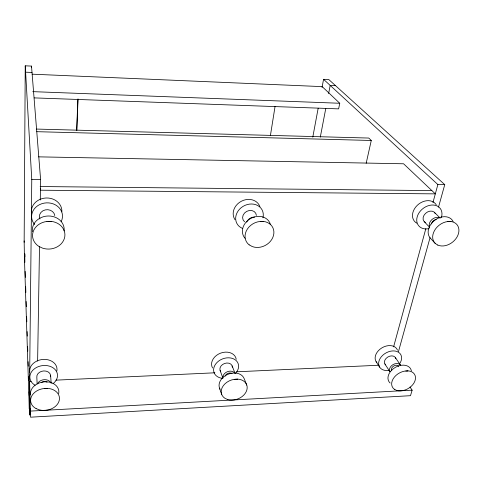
<?xml version="1.0" encoding="UTF-8"?>
<svg xmlns="http://www.w3.org/2000/svg" width="483" height="483" viewBox="0 0 483 483"><rect width="100%" height="100%" fill="white"/><g stroke="black" fill="none" stroke-linecap="round" stroke-linejoin="round"><path stroke-width="0.72" d="M24.15 242.297L25.237 65.815L31.51 66.099L40.608 179.634L40.27 200.01M24.416 257.312L24.156 240.89M31.498 67.608L31.51 66.099M30.664 408.817L29.288 408.89L31.769 179.525L25.237 65.815M29.934 409.433L29.868 415.126L29.572 406.094M31.093 381.292L29.59 381.359L30.532 417.185L410.496 395.686L412.126 390.167L410.025 387.034M37.62 361.061L39.503 246.632M76.682 130.132L77.872 99.22M76.815 130.495L78.035 98.943M270.438 135.385L275.075 106.351M312.785 137.136L318.176 108.228M322.04 87.471L323.562 79.321L328.802 79.556L444.752 184.633L438.51 207.147M320.295 137.13L325.802 108.319M328.627 93.539L330.179 85.413L335.516 85.642M32.186 74.183L322.197 86.632L339.748 103.265L338.631 108.874L34.227 97.892M366.18 163.26L371.27 140.475L368.77 138.053L36.593 129.07M393.603 346.854L425.825 228.701M432.949 202.576L437.87 184.548L323.562 79.321M398.439 351.696L430.051 237.654M405.774 371.022L407.972 370.92L404.935 371.065A12.691 8.911 -30.1 0 0 393.126 378.901A12.691 8.911 -30.1 0 0 394.285 389.244M235.161 379.294L237.612 379.173L234.225 379.336M44.484 388.531L47.231 388.398L43.434 388.586A14.412 10.928 -8.8 0 0 31.147 397.292A14.412 10.928 -8.8 0 0 36.116 408.654M448.604 221.534L451.007 221.534A14.375 10.783 -38.6 0 1 457.135 236.821A14.375 10.783 -38.6 0 1 437.791 245.074M260.79 221.498L263.501 221.498L259.751 221.498A14.864 12.401 -28.9 0 0 246.227 231.122A14.864 12.401 -28.9 0 0 249.162 244.875M48.149 221.462L51.234 221.462L46.972 221.456M30.604 411.081L412.126 390.167M55.95 380.145L214.875 372.804M236.718 371.795L379.077 365.22M447.687 221.534L451.007 221.534M40.149 186.535L431.862 190.586M31.769 179.525L40.608 179.634M437.87 184.548L444.752 184.633M38.598 156.854L403.583 163.779L435.328 193.87L40.433 190.205L40.318 188.738M36.793 131.684L371.27 140.475M32.79 91.643L339.748 103.265M25.605 72.184L32.023 72.462M36.147 408.624L39.371 409.868A14.454 10.958 -8.8 0 0 58.92 401.512A14.454 10.958 -8.8 0 0 47.243 388.344M227.747 399.58L225.06 398.39A13.307 9.98 -21.4 0 1 222.168 387.589A13.307 9.98 -21.4 0 1 234.225 379.348M396.555 390.367L394.315 389.22M249.192 244.839L252.138 246.493A14.907 12.437 -28.9 0 0 272.708 237.708A14.907 12.437 -28.9 0 0 263.525 221.431M437.785 245.092L435.376 243.529L430.788 238.644A14.218 10.723 -38.8 0 1 434.73 220.26A14.218 10.723 -38.8 0 1 453.157 221.564M434.404 212.339L440.206 218.105M424.37 221.8L429.496 227.137M395.408 357.613L400.6 365.251A6.231 4.438 -30.3 0 0 392.914 364.683A6.231 4.438 -30.3 0 0 389.926 371.681L384.879 363.977M376.142 361.713L379.626 367.146M246.753 385.096L244.313 378.974A13.21 9.968 -21.4 0 0 227.771 374.367A13.21 9.968 -21.4 0 0 220.043 389.28M232.184 365.945L235.076 373.419M220.085 370.383L222.82 377.917M219.475 388.109L221.661 394.333M50.618 375.345L51.18 383.363M37.137 383.973L36.829 377.368A6.949 5.367 -8.3 0 1 43.832 370.938A6.949 5.367 -8.3 0 1 50.564 376.746M24.875 256.817L24.772 253.81L24.862 262.347M25.158 271.38L25.358 277.399M25.653 286.431L25.847 292.45M26.142 301.483L26.317 306.747M26.637 316.534L26.813 321.805M27.133 331.586L27.277 336.102M27.622 346.637L27.773 351.153M28.117 361.689L28.268 366.205M28.612 376.746L28.732 380.507M29.101 391.798L29.228 395.559M24.392 256.491L29.288 408.89M246.722 222.12A7.269 6.122 -29.1 0 1 254.626 217.066M244.579 221.782A7.154 6.068 -29.2 0 1 246.674 211.391A7.154 6.068 -29.2 0 1 256.407 215.43M242.496 228.411A14.309 12.129 -29.2 0 1 236.911 213.057A14.309 12.129 -29.2 0 1 253.949 204.212A14.309 12.129 -29.2 0 1 262.945 217.791M234.967 219.662A14.152 12.051 -29.3 0 1 241.428 201.206A14.152 12.051 -29.3 0 1 259.932 206.73M245.02 238.312A14.738 12.353 -29 0 1 250.719 218.449A14.738 12.353 -29 0 1 270.42 224.468M225.217 376.106A4.238 3.218 -21.4 0 1 228.133 373.305A4.238 3.218 -21.4 0 1 232.124 373.564M222.856 377.32A6.527 4.957 -21.4 0 1 227.559 371.65A6.527 4.957 -21.4 0 1 234.702 372.967M220.725 371.499A6.436 4.921 -21.3 0 1 224.498 363.5A6.436 4.921 -21.3 0 1 232.383 367.219M222.953 378.358A12.866 9.847 -21.3 0 1 214.645 365.722A12.866 9.847 -21.3 0 1 232.872 358.567A12.866 9.847 -21.3 0 1 235.414 373.468M212.55 367.968A12.739 9.799 -21.3 0 1 220.707 353.097A12.739 9.799 -21.3 0 1 236.241 359.286M237.63 379.119A13.349 10.01 -21.4 0 1 246.197 391.689A13.349 10.01 -21.4 0 1 227.759 399.568M431.488 223.937A4.564 3.459 -38.9 0 1 436.179 219.511M429.689 227.095A7.016 5.325 -38.9 0 1 431.748 219.711A7.016 5.325 -38.9 0 1 439.56 217.821M425.529 222.585A6.913 5.283 -39.1 0 1 425.541 213.383A6.913 5.283 -39.1 0 1 435.219 213.45M429.061 228.622A13.826 10.572 -39.1 0 1 416.805 218.727A13.826 10.572 -39.1 0 1 431.923 205.021A13.826 10.572 -39.1 0 1 441.438 217.41M416.811 223.206A13.681 10.511 -39.3 0 1 417.366 205.245A13.681 10.511 -39.3 0 1 436.246 204.834M435.34 243.559A14.333 10.753 -38.6 0 1 434.477 230.596A14.333 10.753 -38.6 0 1 447.681 221.552M39.92 218.998A7.734 6.738 -3.4 0 1 45.251 209.9A7.734 6.738 -3.4 0 1 54.784 215.581M34.685 224.589A15.462 13.476 -3.4 0 1 35.814 207.225A15.462 13.476 -3.4 0 1 55.605 204.973A15.462 13.476 -3.4 0 1 61.19 221.564M31.449 213.148A15.281 13.361 -3.1 0 1 46.09 197.988A15.281 13.361 -3.1 0 1 61.866 211.85M51.246 221.389A16.144 13.892 -4.6 0 1 64.293 238.717A16.144 13.892 -4.6 0 1 42.365 248.063L38.743 246.318A16.096 13.85 -4.5 0 1 33.152 231.707A16.096 13.85 -4.5 0 1 46.972 221.474M32.415 231.725A15.951 13.772 -4.2 0 1 48.125 215.992A15.951 13.772 -4.2 0 1 64.088 230.934M41.508 382.458A4.588 3.52 -8.5 0 1 47.099 382.192M37.777 383.357A7.052 5.41 -8.5 0 1 44.358 379.668A7.052 5.41 -8.5 0 1 50.781 382.753M35.132 385.247A13.898 10.735 -8.2 0 1 33.273 369.767A13.898 10.735 -8.2 0 1 53.353 368.004A13.898 10.735 -8.2 0 1 53.039 383.671M29.723 372.194A13.753 10.674 -8.1 0 1 43.536 359.4A13.753 10.674 -8.1 0 1 56.855 371.01M30.52 394.979A14.297 10.898 -8.6 0 1 44.877 381.799A14.297 10.898 -8.6 0 1 58.697 393.567M391.791 370.558A4.051 2.88 -30.3 0 1 393.736 366.011A4.051 2.88 -30.3 0 1 398.729 366.38M385.669 364.828A6.146 4.413 -30.4 0 1 387.807 357.034A6.146 4.413 -30.4 0 1 395.819 358.694M388.96 370.389A12.292 8.827 -30.4 0 1 379.052 360.813A12.292 8.827 -30.4 0 1 395.166 351.038A12.292 8.827 -30.4 0 1 399.411 364.049M376.849 362.618A12.178 8.791 -30.4 0 1 381.89 347.875A12.178 8.791 -30.4 0 1 397.485 350.139M407.996 370.866A12.727 8.942 -30.2 0 1 414.028 382.886A12.727 8.942 -30.2 0 1 396.567 390.349M390.101 383.013A12.6 8.911 -30.2 0 1 395.378 367.346A12.6 8.911 -30.2 0 1 411.383 370.878"/></g></svg>
